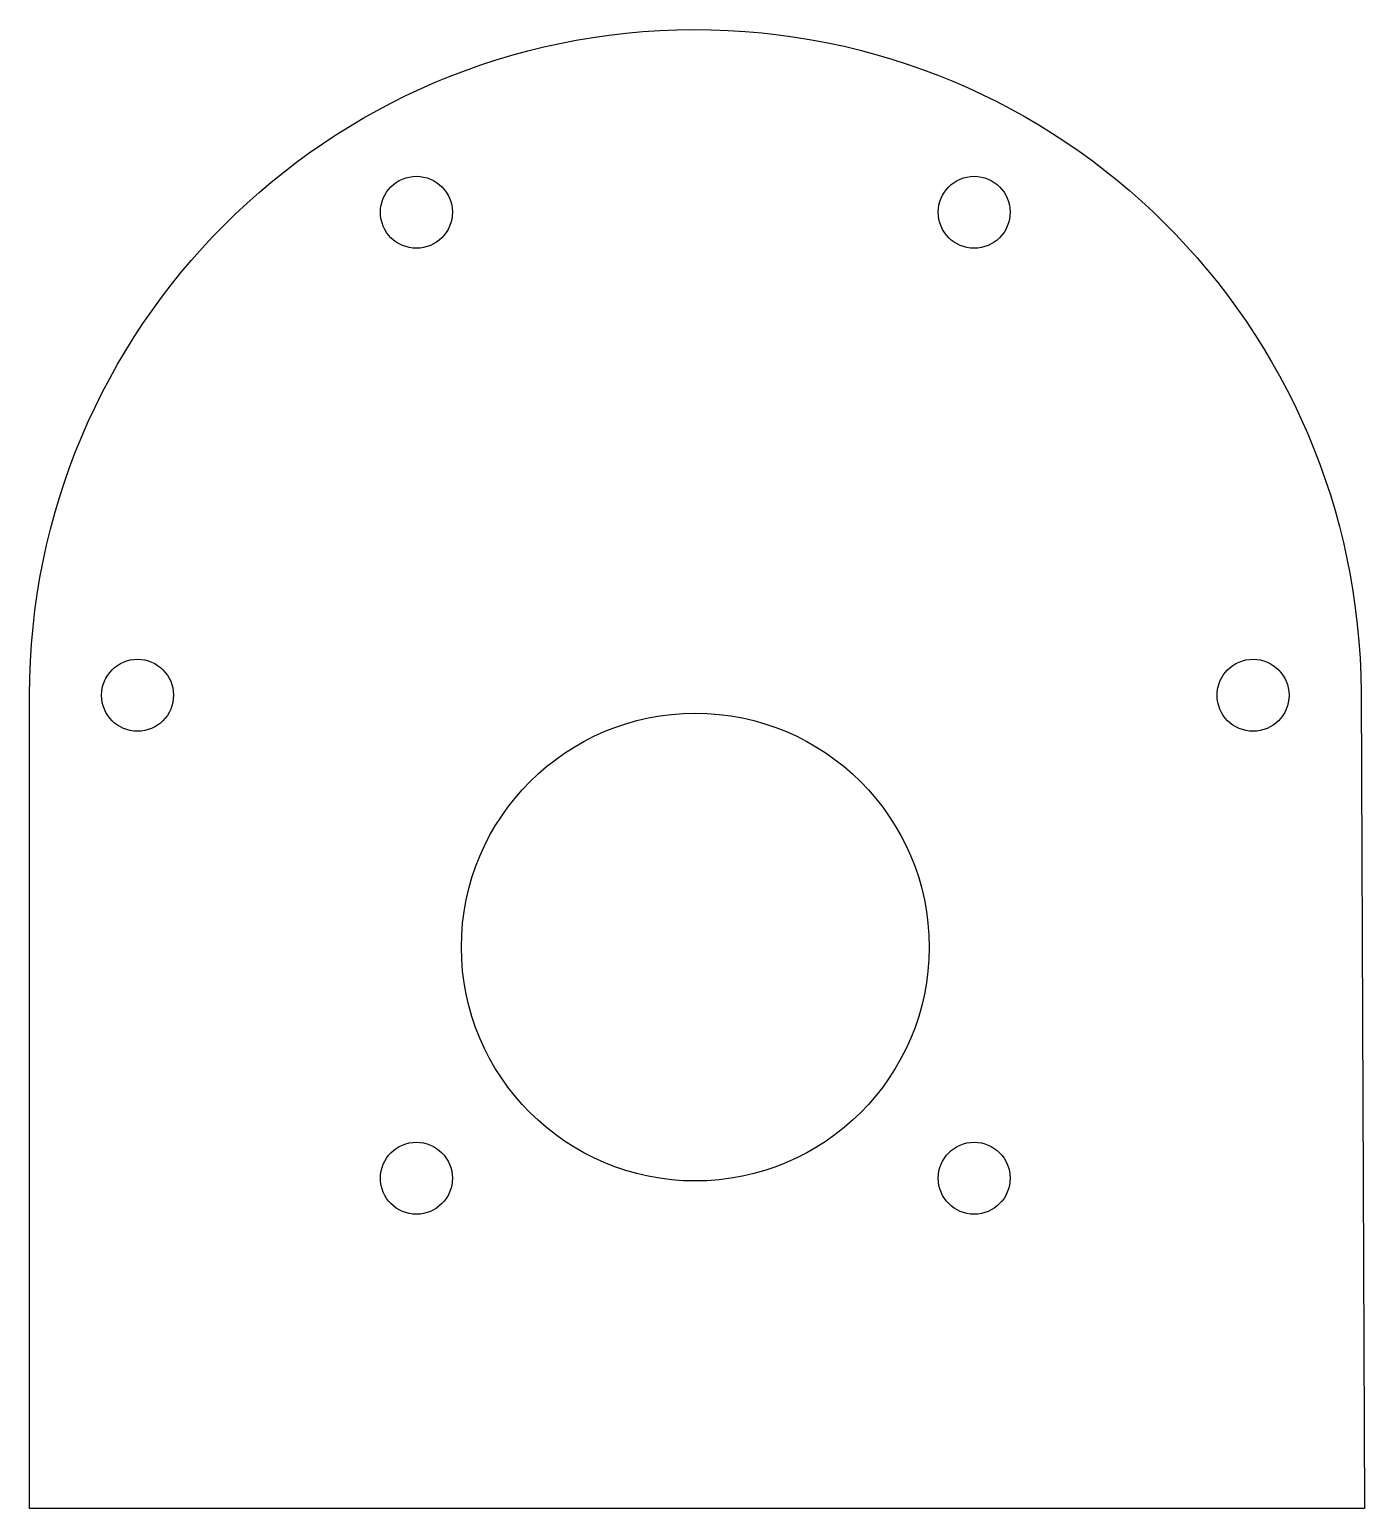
# Model space of a CAD drawing. Header units: millimetres. Extents: x -18.5 to 18.6, y -22.6 to 18.5.
import ezdxf

# ---------------------------------------------------------------- set-up
doc = ezdxf.new("R2010")
doc.units = ezdxf.units.MM
doc.layers.get('0').update_dxf_attribs({"linetype": 'CONTINUOUS'})

msp = doc.modelspace()

# ---------------------------------------------------------------- linework, layer by layer
msp.add_lwpolyline([(-18.5, 0, -0.997909), (18.5, 0.077), (18.595, -22.6), (-18.5, -22.6)], format="xyb", close=True)
for centre, radius in [((-7.75, 13.423), 1), ((7.75, 13.423), 1), ((-15.5, 0), 1), ((15.5, 0), 1), ((0, -7), 6.5), ((-7.75, -13.423), 1), ((7.75, -13.423), 1)]:
    msp.add_circle(centre, radius)

doc.saveas('drawing.dxf')
